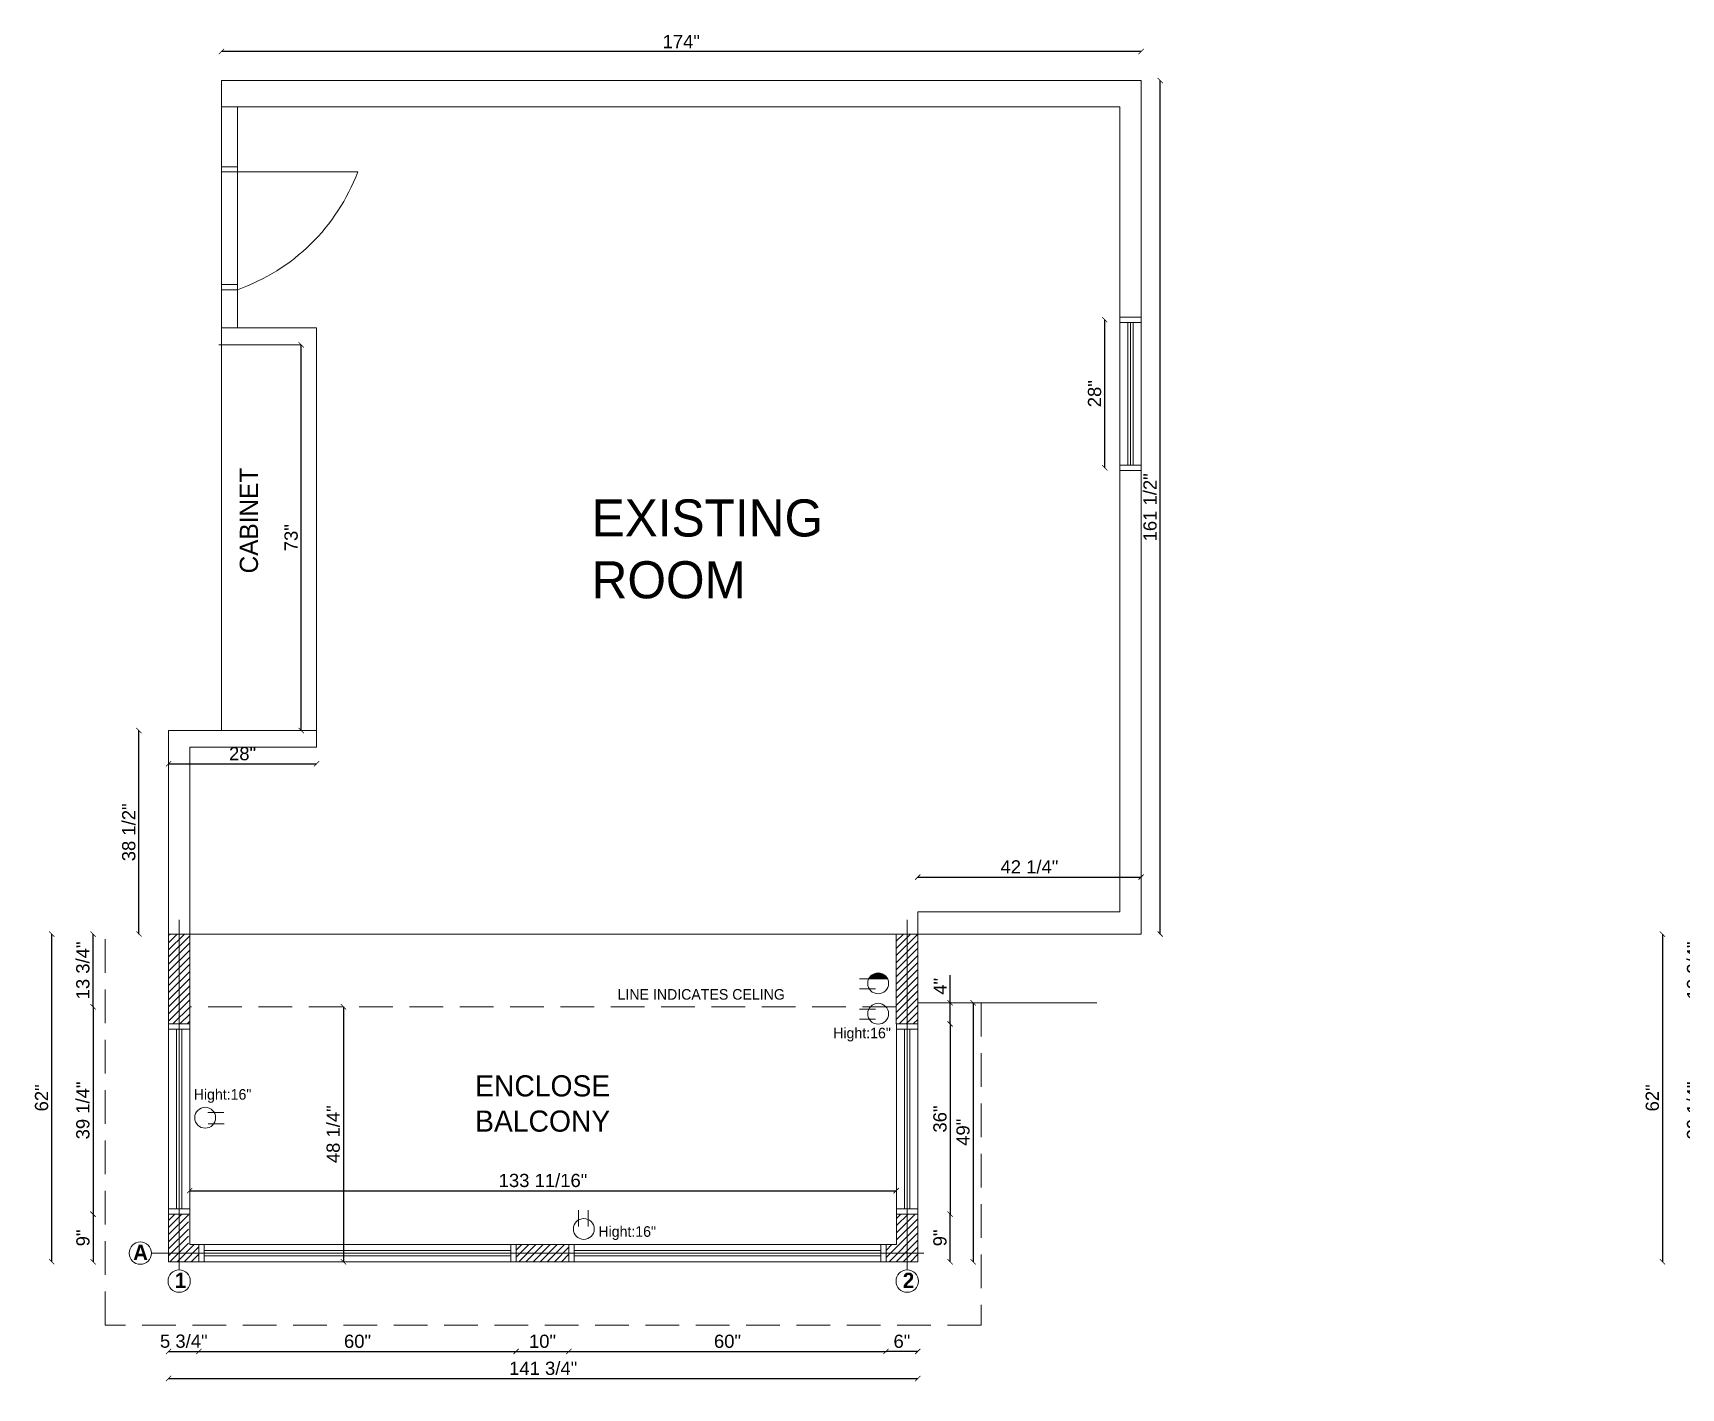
# Model space of a CAD drawing. Header units: millimetres. Extents: x 2124 to 4027, y 208 to 1400.
# Drawn here: x 2698.1 to 3009.9, y 740.5 to 996.9 of the extents above; entities that cross this region are included whole.
import ezdxf

# ---------------------------------------------------------------- set-up
doc = ezdxf.new("R2010")
doc.units = ezdxf.units.MM
doc.linetypes.add('HIDDEN', pattern=[9.525, 6.35, -3.175])
doc.layers.get('0').update_dxf_attribs({"lineweight": 0})
for name, color, linetype, lineweight in [('ANNO-DIM', 7, 'Continuous', 0), ('ANNO-TEXT', 7, 'Continuous', 0), ('ARC-DOOR AND WINDOWS', 8, 'Continuous', 5), ('ARC-HIDDEN LINES', 7, 'HIDDEN', 0), ('ARC-STRUCTURAL WALL', 5, 'Continuous', 20)]:
    doc.layers.add(name, color=color, linetype=linetype, lineweight=lineweight)
doc.layers.add('ARC-HATCH', color=7, linetype='Continuous', lineweight=0, true_color=0x858585)
doc.styles.get("Standard").update_dxf_attribs({"font": 'arial.ttf'})
doc.styles.add('TITTLE SPACES', font='', dxfattribs={"height": 4})
doc.styles.add('TITTLES', font='', dxfattribs={"height": 2.9})
doc.styles.get('TITTLE SPACES').set_extended_font_data('Century Gothic')
doc.styles.get('TITTLES').set_extended_font_data('Century Gothic', bold=True)
doc.dimstyles.new('LILI - INCHES', dxfattribs={"dimscale": 0, "dimtxt": 2.5, "dimasz": 1, "dimexe": 1.25, "dimexo": 0.625, "dimtad": 1, "dimdec": 4, "dimzin": 1, "dimlunit": 5, "dimtxsty": 'Standard', "dimblk": 'ARCHTICK', "dimcen": 2.5, "dimse1": 1, "dimse2": 1, "dimadec": 0, "dimazin": 0, "dimtfac": 1, "dimtdec": 4, "dimtmove": 0, "dimatfit": 3, "dimldrblk": 'ARCHTICK', "dimfxl": 1, "dimfrac": 2, "dimarcsym": 0})

# ---------------------------------------------------------------- blocks, each defined once
blk = doc.blocks.new('_ArchTick')
at = {"color": 0, "linetype": 'ByBlock', "const_width": 0.15}
blk.add_lwpolyline([(-0.5, -0.5), (0.5, 0.5)], dxfattribs=at)
blk = doc.blocks.new('*D18')
at = {"layer": 'ANNO-DIM', "color": 0, "lineweight": -2, "transparency": 16777216}
blk.add_line((3006.41, 826.42), (3006.41, 764.42), dxfattribs=at)
at = {"layer": 'Defpoints', "color": 0, "transparency": 16777216}
for p in [(3028.53, 826.42), (3006.41, 764.42), (3028.53, 764.42)]:
    blk.add_point(p, dxfattribs=at)
at = {"layer": 'ANNO-DIM', "color": 0, "lineweight": -2, "transparency": 16777216}
for p, rotation in [((3006.41, 826.42), 90), ((3006.41, 764.42), 270)]:
    blk.add_blockref('_ArchTick', p, dxfattribs=dict(at, rotation=rotation))
at = {"layer": 'ANNO-DIM', "color": 0, "transparency": 16777216, "insert": (3004.51, 795.42), "char_height": 2.5, "attachment_point": 5, "rotation": 90}
blk.add_mtext('62"', dxfattribs=at)
blk = doc.blocks.new('*D23')
at = {"layer": 'ANNO-DIM', "color": 0, "lineweight": -2, "transparency": 16777216}
blk.add_line((3014.24, 812.67), (3014.24, 773.42), dxfattribs=at)
at = {"layer": 'Defpoints', "color": 0, "transparency": 16777216}
for p in [(3032.53, 812.67), (3014.24, 773.42), (3028.53, 773.42)]:
    blk.add_point(p, dxfattribs=at)
at = {"layer": 'ANNO-DIM', "color": 0, "lineweight": -2, "transparency": 16777216}
for p, rotation in [((3014.24, 812.67), 90), ((3014.24, 773.42), 270)]:
    blk.add_blockref('_ArchTick', p, dxfattribs=dict(at, rotation=rotation))
at = {"layer": 'ANNO-DIM', "color": 0, "transparency": 16777216, "insert": (3012.32, 793.04), "char_height": 2.5, "attachment_point": 5, "rotation": 90}
blk.add_mtext('39 1/4"', dxfattribs=at)
blk = doc.blocks.new('ventana1')
at = {"layer": 'ARC-DOOR AND WINDOWS'}
for points in [[(3028.28, 804.42), (3032.28, 804.42), (3032.28, 803.42), (3028.28, 803.42)], [(3030.78, 769.42), (3030.78, 803.42), (3029.78, 803.42), (3029.78, 769.42)], [(3028.28, 768.42), (3032.28, 768.42), (3032.28, 769.42), (3028.28, 769.42)]]:
    blk.add_lwpolyline(points, close=True, dxfattribs=at)
for points in [[(3032.28, 769.42), (3032.28, 803.42), (3028.28, 803.42), (3028.28, 769.42), (3032.28, 769.42)], [(3030.28, 803.42), (3030.28, 769.42)]]:
    blk.add_lwpolyline(points, dxfattribs=at)
blk = doc.blocks.new('ventana2')
at = {"layer": 'ARC-DOOR AND WINDOWS'}
for points in [[(3034.28, 767.67), (3034.28, 764.42), (3035.28, 764.42), (3035.28, 767.67)], [(3094.28, 767.67), (3094.28, 764.42), (3093.28, 764.42), (3093.28, 767.67)], [(3035.28, 765.54), (3093.28, 765.54), (3093.28, 766.54), (3035.28, 766.54)]]:
    blk.add_lwpolyline(points, close=True, dxfattribs=at)
for points in [[(3035.28, 764.42), (3093.28, 764.42), (3093.28, 767.67), (3035.28, 767.67), (3035.28, 764.42)], [(3093.28, 766.04), (3035.28, 766.04)]]:
    blk.add_lwpolyline(points, dxfattribs=at)
blk = doc.blocks.new('*D131')
at = {"layer": 'ANNO-DIM', "color": 0, "lineweight": -2, "transparency": 16777216}
blk.add_line((2727.77, 777.86), (2861.44, 777.86), dxfattribs=at)
at = {"layer": 'Defpoints', "color": 0, "transparency": 16777216}
for p in [(2727.77, 777.86), (2861.44, 777.86), (2861.44, 777.86)]:
    blk.add_point(p, dxfattribs=at)
at = {"layer": 'ANNO-DIM', "color": 0, "lineweight": -2, "transparency": 16777216, "rotation": 180}
blk.add_blockref('_ArchTick', (2727.77, 777.86), dxfattribs=at)
at = {"layer": 'ANNO-DIM', "color": 0, "lineweight": -2, "transparency": 16777216}
blk.add_blockref('_ArchTick', (2861.44, 777.86), dxfattribs=at)
at = {"layer": 'ANNO-DIM', "color": 0, "transparency": 16777216, "insert": (2794.61, 779.78), "char_height": 2.5, "attachment_point": 5}
blk.add_mtext('133 11/16"', dxfattribs=at)
blk = doc.blocks.new('*D132')
at = {"layer": 'ANNO-DIM', "color": 0, "lineweight": -2, "transparency": 16777216}
blk.add_line((2701.65, 826.42), (2701.65, 764.42), dxfattribs=at)
at = {"layer": 'Defpoints', "color": 0, "transparency": 16777216}
for p in [(2723.77, 826.42), (2701.65, 764.42), (2723.77, 764.42)]:
    blk.add_point(p, dxfattribs=at)
at = {"layer": 'ANNO-DIM', "color": 0, "lineweight": -2, "transparency": 16777216}
for p, rotation in [((2701.65, 826.42), 90), ((2701.65, 764.42), 270)]:
    blk.add_blockref('_ArchTick', p, dxfattribs=dict(at, rotation=rotation))
at = {"layer": 'ANNO-DIM', "color": 0, "transparency": 16777216, "insert": (2699.75, 795.42), "char_height": 2.5, "attachment_point": 5, "rotation": 90}
blk.add_mtext('62"', dxfattribs=at)
blk = doc.blocks.new('*D133')
at = {"layer": 'ANNO-DIM', "color": 0, "lineweight": -2, "transparency": 16777216}
blk.add_line((2723.77, 742.32), (2865.52, 742.32), dxfattribs=at)
at = {"layer": 'Defpoints', "color": 0, "transparency": 16777216}
for p in [(2723.77, 764.42), (2865.52, 764.42), (2865.52, 742.32)]:
    blk.add_point(p, dxfattribs=at)
at = {"layer": 'ANNO-DIM', "color": 0, "lineweight": -2, "transparency": 16777216, "rotation": 180}
blk.add_blockref('_ArchTick', (2723.77, 742.32), dxfattribs=at)
at = {"layer": 'ANNO-DIM', "color": 0, "lineweight": -2, "transparency": 16777216}
blk.add_blockref('_ArchTick', (2865.52, 742.32), dxfattribs=at)
at = {"layer": 'ANNO-DIM', "color": 0, "transparency": 16777216, "insert": (2794.65, 744.24), "char_height": 2.5, "attachment_point": 5}
blk.add_mtext('141 3/4"', dxfattribs=at)
blk = doc.blocks.new('*D134')
at = {"layer": 'ANNO-DIM', "color": 0, "lineweight": -2, "transparency": 16777216}
blk.add_line((2729.52, 747.45), (2789.52, 747.45), dxfattribs=at)
at = {"layer": 'Defpoints', "color": 0, "transparency": 16777216}
for p in [(2729.52, 764.42), (2789.52, 764.42), (2789.52, 747.45)]:
    blk.add_point(p, dxfattribs=at)
at = {"layer": 'ANNO-DIM', "color": 0, "lineweight": -2, "transparency": 16777216, "rotation": 180}
blk.add_blockref('_ArchTick', (2729.52, 747.45), dxfattribs=at)
at = {"layer": 'ANNO-DIM', "color": 0, "lineweight": -2, "transparency": 16777216}
blk.add_blockref('_ArchTick', (2789.52, 747.45), dxfattribs=at)
at = {"layer": 'ANNO-DIM', "color": 0, "transparency": 16777216, "insert": (2759.52, 749.35), "char_height": 2.5, "attachment_point": 5}
blk.add_mtext('60"', dxfattribs=at)
blk = doc.blocks.new('*D135')
at = {"layer": 'ANNO-DIM', "color": 0, "lineweight": -2, "transparency": 16777216}
blk.add_line((2789.52, 747.45), (2799.52, 747.45), dxfattribs=at)
at = {"layer": 'Defpoints', "color": 0, "transparency": 16777216}
for p in [(2789.52, 764.42), (2799.52, 764.42), (2799.52, 747.45)]:
    blk.add_point(p, dxfattribs=at)
at = {"layer": 'ANNO-DIM', "color": 0, "lineweight": -2, "transparency": 16777216, "rotation": 180}
blk.add_blockref('_ArchTick', (2789.52, 747.45), dxfattribs=at)
at = {"layer": 'ANNO-DIM', "color": 0, "lineweight": -2, "transparency": 16777216}
blk.add_blockref('_ArchTick', (2799.52, 747.45), dxfattribs=at)
at = {"layer": 'ANNO-DIM', "color": 0, "transparency": 16777216, "insert": (2794.52, 749.35), "char_height": 2.5, "attachment_point": 5}
blk.add_mtext('10"', dxfattribs=at)
blk = doc.blocks.new('*D136')
at = {"layer": 'ANNO-DIM', "color": 0, "lineweight": -2, "transparency": 16777216}
blk.add_line((2799.52, 747.45), (2859.52, 747.45), dxfattribs=at)
at = {"layer": 'Defpoints', "color": 0, "transparency": 16777216}
for p in [(2799.52, 764.42), (2859.52, 764.42), (2859.52, 747.45)]:
    blk.add_point(p, dxfattribs=at)
at = {"layer": 'ANNO-DIM', "color": 0, "lineweight": -2, "transparency": 16777216, "rotation": 180}
blk.add_blockref('_ArchTick', (2799.52, 747.45), dxfattribs=at)
at = {"layer": 'ANNO-DIM', "color": 0, "lineweight": -2, "transparency": 16777216}
blk.add_blockref('_ArchTick', (2859.52, 747.45), dxfattribs=at)
at = {"layer": 'ANNO-DIM', "color": 0, "transparency": 16777216, "insert": (2829.52, 749.35), "char_height": 2.5, "attachment_point": 5}
blk.add_mtext('60"', dxfattribs=at)
blk = doc.blocks.new('*D137')
at = {"layer": 'ANNO-DIM', "color": 0, "lineweight": -2, "transparency": 16777216}
blk.add_line((2709.48, 812.67), (2709.48, 773.42), dxfattribs=at)
at = {"layer": 'Defpoints', "color": 0, "transparency": 16777216}
for p in [(2727.77, 812.67), (2709.48, 773.42), (2723.77, 773.42)]:
    blk.add_point(p, dxfattribs=at)
at = {"layer": 'ANNO-DIM', "color": 0, "lineweight": -2, "transparency": 16777216}
for p, rotation in [((2709.48, 812.67), 90), ((2709.48, 773.42), 270)]:
    blk.add_blockref('_ArchTick', p, dxfattribs=dict(at, rotation=rotation))
at = {"layer": 'ANNO-DIM', "color": 0, "transparency": 16777216, "insert": (2707.56, 793.04), "char_height": 2.5, "attachment_point": 5, "rotation": 90}
blk.add_mtext('39 1/4"', dxfattribs=at)
blk = doc.blocks.new('*D138')
at = {"layer": 'ANNO-DIM', "color": 0, "lineweight": -2, "transparency": 16777216}
blk.add_line((2756.85, 812.67), (2756.85, 764.42), dxfattribs=at)
at = {"layer": 'Defpoints', "color": 0, "transparency": 16777216}
for p in [(2727.77, 812.67), (2727.77, 764.42), (2756.85, 764.42)]:
    blk.add_point(p, dxfattribs=at)
at = {"layer": 'ANNO-DIM', "color": 0, "lineweight": -2, "transparency": 16777216}
for p, rotation in [((2756.85, 812.67), 90), ((2756.85, 764.42), 270)]:
    blk.add_blockref('_ArchTick', p, dxfattribs=dict(at, rotation=rotation))
at = {"layer": 'ANNO-DIM', "color": 0, "transparency": 16777216, "insert": (2754.93, 788.54), "char_height": 2.5, "attachment_point": 5, "rotation": 90}
blk.add_mtext('48 1/4"', dxfattribs=at)
blk = doc.blocks.new('*D139')
at = {"layer": 'ANNO-DIM', "color": 0, "lineweight": -2, "transparency": 16777216}
blk.add_line((2871.64, 809.42), (2871.64, 773.42), dxfattribs=at)
at = {"layer": 'Defpoints', "color": 0, "transparency": 16777216}
for p in [(2865.52, 809.42), (2865.52, 773.42), (2871.64, 773.42)]:
    blk.add_point(p, dxfattribs=at)
at = {"layer": 'ANNO-DIM', "color": 0, "lineweight": -2, "transparency": 16777216}
for p, rotation in [((2871.64, 809.42), 90), ((2871.64, 773.42), 270)]:
    blk.add_blockref('_ArchTick', p, dxfattribs=dict(at, rotation=rotation))
at = {"layer": 'ANNO-DIM', "color": 0, "transparency": 16777216, "insert": (2869.73, 791.42), "char_height": 2.5, "attachment_point": 5, "rotation": 90}
blk.add_mtext('36"', dxfattribs=at)
blk = doc.blocks.new('*D140')
at = {"layer": 'ANNO-DIM', "color": 0, "lineweight": -2, "transparency": 16777216}
blk.add_line((2876, 813.42), (2876, 764.42), dxfattribs=at)
at = {"layer": 'Defpoints', "color": 0, "transparency": 16777216}
for p in [(2865.52, 813.42), (2865.52, 764.42), (2876, 764.42)]:
    blk.add_point(p, dxfattribs=at)
at = {"layer": 'ANNO-DIM', "color": 0, "lineweight": -2, "transparency": 16777216}
for p, rotation in [((2876, 813.42), 90), ((2876, 764.42), 270)]:
    blk.add_blockref('_ArchTick', p, dxfattribs=dict(at, rotation=rotation))
at = {"layer": 'ANNO-DIM', "color": 0, "transparency": 16777216, "insert": (2874.1, 788.92), "char_height": 2.5, "attachment_point": 5, "rotation": 90}
blk.add_mtext('49"', dxfattribs=at)
blk = doc.blocks.new('*D141')
at = {"layer": 'ANNO-DIM', "color": 0, "lineweight": -2, "transparency": 16777216}
blk.add_line((2865.52, 747.45), (2859.52, 747.45), dxfattribs=at)
at = {"layer": 'Defpoints', "color": 0, "transparency": 16777216}
for p in [(2859.52, 764.42), (2865.52, 764.42), (2859.52, 747.45)]:
    blk.add_point(p, dxfattribs=at)
at = {"layer": 'ANNO-DIM', "color": 0, "lineweight": -2, "transparency": 16777216, "rotation": 180}
blk.add_blockref('_ArchTick', (2859.52, 747.45), dxfattribs=at)
at = {"layer": 'ANNO-DIM', "color": 0, "lineweight": -2, "transparency": 16777216}
blk.add_blockref('_ArchTick', (2865.52, 747.45), dxfattribs=at)
at = {"layer": 'ANNO-DIM', "color": 0, "transparency": 16777216, "insert": (2862.52, 749.35), "char_height": 2.5, "attachment_point": 5}
blk.add_mtext('6"', dxfattribs=at)
blk = doc.blocks.new('*D142')
at = {"layer": 'ANNO-DIM', "color": 0, "lineweight": -2, "transparency": 16777216}
blk.add_line((2723.77, 747.45), (2729.52, 747.45), dxfattribs=at)
at = {"layer": 'Defpoints', "color": 0, "transparency": 16777216}
for p in [(2723.77, 764.42), (2729.52, 764.42), (2729.52, 747.45)]:
    blk.add_point(p, dxfattribs=at)
at = {"layer": 'ANNO-DIM', "color": 0, "lineweight": -2, "transparency": 16777216, "rotation": 180}
blk.add_blockref('_ArchTick', (2723.77, 747.45), dxfattribs=at)
at = {"layer": 'ANNO-DIM', "color": 0, "lineweight": -2, "transparency": 16777216}
blk.add_blockref('_ArchTick', (2729.52, 747.45), dxfattribs=at)
at = {"layer": 'ANNO-DIM', "color": 0, "transparency": 16777216, "insert": (2726.65, 749.37), "char_height": 2.5, "attachment_point": 5}
blk.add_mtext('5 3/4"', dxfattribs=at)
blk = doc.blocks.new('*D143')
at = {"layer": 'ANNO-DIM', "color": 0, "lineweight": -2, "transparency": 16777216}
blk.add_line((2709.48, 773.42), (2709.48, 764.42), dxfattribs=at)
at = {"layer": 'Defpoints', "color": 0, "transparency": 16777216}
for p in [(2723.77, 773.42), (2709.48, 764.42), (2723.77, 764.42)]:
    blk.add_point(p, dxfattribs=at)
at = {"layer": 'ANNO-DIM', "color": 0, "lineweight": -2, "transparency": 16777216}
for p, rotation in [((2709.48, 773.42), 90), ((2709.48, 764.42), 270)]:
    blk.add_blockref('_ArchTick', p, dxfattribs=dict(at, rotation=rotation))
at = {"layer": 'ANNO-DIM', "color": 0, "transparency": 16777216, "insert": (2707.58, 768.92), "char_height": 2.5, "attachment_point": 5, "rotation": 90}
blk.add_mtext('9"', dxfattribs=at)
blk = doc.blocks.new('*D144')
at = {"layer": 'ANNO-DIM', "color": 0, "lineweight": -2, "transparency": 16777216}
blk.add_line((2871.64, 764.42), (2871.64, 773.42), dxfattribs=at)
at = {"layer": 'Defpoints', "color": 0, "transparency": 16777216}
for p in [(2865.52, 773.42), (2871.64, 773.42), (2865.52, 764.42)]:
    blk.add_point(p, dxfattribs=at)
at = {"layer": 'ANNO-DIM', "color": 0, "lineweight": -2, "transparency": 16777216}
for p, rotation in [((2871.64, 773.42), 90), ((2871.64, 764.42), 270)]:
    blk.add_blockref('_ArchTick', p, dxfattribs=dict(at, rotation=rotation))
at = {"layer": 'ANNO-DIM', "color": 0, "transparency": 16777216, "insert": (2869.73, 768.92), "char_height": 2.5, "attachment_point": 5, "rotation": 90}
blk.add_mtext('9"', dxfattribs=at)
blk = doc.blocks.new('*D145')
at = {"layer": 'Defpoints', "color": 0, "lineweight": -2, "transparency": 16777216}
for p, q in [((2871.64, 813.42), (2871.64, 818.64)), ((2871.64, 809.42), (2871.64, 813.42))]:
    blk.add_line(p, q, dxfattribs=at)
at = {"layer": 'Defpoints', "color": 0, "transparency": 16777216}
for p in [(2871.64, 813.42), (2871.64, 813.42), (2871.64, 809.42)]:
    blk.add_point(p, dxfattribs=at)
at = {"layer": 'Defpoints', "color": 0, "lineweight": -2, "transparency": 16777216}
for p, rotation in [((2871.64, 813.42), 90), ((2871.64, 809.42), 270)]:
    blk.add_blockref('_ArchTick', p, dxfattribs=dict(at, rotation=rotation))
at = {"layer": 'Defpoints', "color": 0, "transparency": 16777216, "insert": (2869.76, 816.53), "char_height": 2.5, "attachment_point": 5, "rotation": 90}
blk.add_mtext('4"', dxfattribs=at)
blk = doc.blocks.new('*D146')
at = {"color": 0, "lineweight": -2, "transparency": 16777216}
blk.add_line((2865.52, 837.2), (2907.77, 837.2), dxfattribs=at)
at = {"layer": 'Defpoints', "color": 0, "transparency": 16777216}
for p in [(2907.77, 837.2), (2907.77, 837.2), (2865.52, 826.42)]:
    blk.add_point(p, dxfattribs=at)
at = {"color": 0, "lineweight": -2, "transparency": 16777216, "rotation": 180}
blk.add_blockref('_ArchTick', (2865.52, 837.2), dxfattribs=at)
at = {"color": 0, "lineweight": -2, "transparency": 16777216}
blk.add_blockref('_ArchTick', (2907.77, 837.2), dxfattribs=at)
at = {"color": 0, "transparency": 16777216, "insert": (2886.65, 839.12), "char_height": 2.5, "attachment_point": 5}
blk.add_mtext('42 1/4"', dxfattribs=at)
blk = doc.blocks.new('*D147')
at = {"color": 0, "lineweight": -2, "transparency": 16777216}
blk.add_line((2911.4, 826.42), (2911.4, 987.92), dxfattribs=at)
at = {"layer": 'Defpoints', "color": 0, "transparency": 16777216}
for p in [(2907.77, 987.92), (2911.4, 987.92), (2907.77, 826.42)]:
    blk.add_point(p, dxfattribs=at)
at = {"color": 0, "lineweight": -2, "transparency": 16777216}
for p, rotation in [((2911.4, 987.92), 90), ((2911.4, 826.42), 270)]:
    blk.add_blockref('_ArchTick', p, dxfattribs=dict(at, rotation=rotation))
at = {"color": 0, "transparency": 16777216, "insert": (2909.48, 907.17), "char_height": 2.5, "attachment_point": 5, "rotation": 90}
blk.add_mtext('161 1/2"', dxfattribs=at)
blk = doc.blocks.new('*D148')
at = {"color": 0, "lineweight": -2, "transparency": 16777216}
blk.add_line((2907.77, 993.42), (2733.77, 993.42), dxfattribs=at)
at = {"layer": 'Defpoints', "color": 0, "transparency": 16777216}
for p in [(2733.77, 993.42), (2733.77, 987.92), (2907.77, 987.92)]:
    blk.add_point(p, dxfattribs=at)
at = {"color": 0, "lineweight": -2, "transparency": 16777216, "rotation": 180}
blk.add_blockref('_ArchTick', (2733.77, 993.42), dxfattribs=at)
at = {"color": 0, "lineweight": -2, "transparency": 16777216}
blk.add_blockref('_ArchTick', (2907.77, 993.42), dxfattribs=at)
at = {"color": 0, "transparency": 16777216, "insert": (2820.77, 995.3), "char_height": 2.5, "attachment_point": 5}
blk.add_mtext('174"', dxfattribs=at)
blk = doc.blocks.new('*D149')
at = {"color": 0, "lineweight": -2, "transparency": 16777216}
blk.add_line((2718.17, 826.42), (2718.17, 864.92), dxfattribs=at)
at = {"layer": 'Defpoints', "color": 0, "transparency": 16777216}
for p in [(2718.17, 864.92), (2723.77, 864.92), (2723.77, 826.42)]:
    blk.add_point(p, dxfattribs=at)
at = {"color": 0, "lineweight": -2, "transparency": 16777216}
for p, rotation in [((2718.17, 864.92), 90), ((2718.17, 826.42), 270)]:
    blk.add_blockref('_ArchTick', p, dxfattribs=dict(at, rotation=rotation))
at = {"color": 0, "transparency": 16777216, "insert": (2716.25, 845.67), "char_height": 2.5, "attachment_point": 5, "rotation": 90}
blk.add_mtext('38 1/2"', dxfattribs=at)
blk = doc.blocks.new('*D150')
at = {"color": 0, "lineweight": -2, "transparency": 16777216}
blk.add_line((2723.77, 858.65), (2751.77, 858.65), dxfattribs=at)
at = {"layer": 'Defpoints', "color": 0, "transparency": 16777216}
for p in [(2723.77, 864.92), (2751.77, 864.92), (2751.77, 858.65)]:
    blk.add_point(p, dxfattribs=at)
at = {"color": 0, "lineweight": -2, "transparency": 16777216, "rotation": 180}
blk.add_blockref('_ArchTick', (2723.77, 858.65), dxfattribs=at)
at = {"color": 0, "lineweight": -2, "transparency": 16777216}
blk.add_blockref('_ArchTick', (2751.77, 858.65), dxfattribs=at)
at = {"color": 0, "transparency": 16777216, "insert": (2737.77, 860.55), "char_height": 2.5, "attachment_point": 5}
blk.add_mtext('28"', dxfattribs=at)
blk = doc.blocks.new('*D151')
at = {"color": 0, "lineweight": -2, "transparency": 16777216}
blk.add_line((2748.87, 864.92), (2748.87, 937.92), dxfattribs=at)
at = {"layer": 'Defpoints', "color": 0, "transparency": 16777216}
for p in [(2748.87, 937.92), (2751.77, 937.92), (2751.77, 864.92)]:
    blk.add_point(p, dxfattribs=at)
at = {"color": 0, "lineweight": -2, "transparency": 16777216}
for p, rotation in [((2748.87, 937.92), 90), ((2748.87, 864.92), 270)]:
    blk.add_blockref('_ArchTick', p, dxfattribs=dict(at, rotation=rotation))
at = {"color": 0, "transparency": 16777216, "insert": (2746.97, 901.42), "char_height": 2.5, "attachment_point": 5, "rotation": 90}
blk.add_mtext('73"', dxfattribs=at)
blk = doc.blocks.new('*D153')
at = {"color": 0, "lineweight": -2, "transparency": 16777216}
blk.add_line((2900.89, 914.66), (2900.89, 942.68), dxfattribs=at)
at = {"layer": 'Defpoints', "color": 0, "transparency": 16777216}
for p in [(2900.89, 942.68), (2907.77, 942.68), (2907.77, 914.66)]:
    blk.add_point(p, dxfattribs=at)
at = {"color": 0, "lineweight": -2, "transparency": 16777216}
for p, rotation in [((2900.89, 942.68), 90), ((2900.89, 914.66), 270)]:
    blk.add_blockref('_ArchTick', p, dxfattribs=dict(at, rotation=rotation))
at = {"color": 0, "transparency": 16777216, "insert": (2898.98, 928.67), "char_height": 2.5, "attachment_point": 5, "rotation": 90}
blk.add_mtext('28"', dxfattribs=at)
blk = doc.blocks.new('*D167')
at = {"color": 0, "lineweight": -2, "transparency": 16777216}
blk.add_line((2709.48, 812.67), (2709.48, 826.42), dxfattribs=at)
at = {"layer": 'Defpoints', "color": 0, "transparency": 16777216}
for p in [(2709.48, 826.42), (2727.77, 826.42), (2727.77, 812.67)]:
    blk.add_point(p, dxfattribs=at)
at = {"color": 0, "lineweight": -2, "transparency": 16777216}
for p, rotation in [((2709.48, 826.42), 90), ((2709.48, 812.67), 270)]:
    blk.add_blockref('_ArchTick', p, dxfattribs=dict(at, rotation=rotation))
at = {"color": 0, "transparency": 16777216, "insert": (2707.56, 819.54), "char_height": 2.5, "attachment_point": 5, "rotation": 90}
blk.add_mtext('13 3/4"', dxfattribs=at)
blk = doc.blocks.new('*D185')
at = {"color": 0, "lineweight": -2, "transparency": 16777216}
blk.add_line((3014.24, 812.67), (3014.24, 826.42), dxfattribs=at)
at = {"layer": 'Defpoints', "color": 0, "transparency": 16777216}
for p in [(3014.24, 826.42), (3032.53, 826.42), (3032.53, 812.67)]:
    blk.add_point(p, dxfattribs=at)
at = {"color": 0, "lineweight": -2, "transparency": 16777216}
for p, rotation in [((3014.24, 826.42), 90), ((3014.24, 812.67), 270)]:
    blk.add_blockref('_ArchTick', p, dxfattribs=dict(at, rotation=rotation))
at = {"color": 0, "transparency": 16777216, "insert": (3012.32, 819.54), "char_height": 2.5, "attachment_point": 5, "rotation": 90}
blk.add_mtext('13 3/4"', dxfattribs=at)

msp = doc.modelspace()

# ---------------------------------------------------------------- hatches: boundary and pattern name
h = msp.add_hatch(color=256)
h.dxf.hatch_style = 1
h.paths.add_polyline_path([(2856.23819, 817.93616), (2859.80897, 817.93616, 0.633118406)])
at = {"layer": 'ARC-HATCH'}
h = msp.add_hatch(dxfattribs=at)
h.set_pattern_fill('ANSI31', color=256, scale=0.3)
h.set_pattern_definition([(45, (-304.759, 0), (-0.6735192, 0.6735192), [])])
h.paths.add_polyline_path([(2727.77297, 826.41678), (2723.77297, 826.41678), (2723.77297, 809.41678), (2727.77297, 809.41678)])
h.paths.add_polyline_path([(2729.52297, 767.66678), (2727.52297, 767.66678), (2727.52297, 773.41678), (2723.77297, 773.41678), (2723.77297, 764.41678), (2729.52297, 764.41678)])
h.paths.add_polyline_path([(2799.52297, 767.66678), (2789.52297, 767.66678), (2789.52297, 764.41678), (2799.52297, 764.41678)])
h.paths.add_polyline_path([(2865.52297, 773.41678), (2861.52297, 773.41678), (2861.52297, 767.66678), (2859.52297, 767.66678), (2859.52297, 764.41678), (2865.52297, 764.41678)])
h.paths.add_polyline_path([(2865.52297, 826.41678), (2861.44085, 826.41678), (2861.44085, 809.41678), (2865.52297, 809.41678)])

# ---------------------------------------------------------------- linework, layer by layer
for p, q in [((2907.77297, 987.91678), (2733.77297, 987.91678)), ((2733.77297, 987.91678), (2733.77297, 937.91678)), ((2736.78886, 941.15569), (2736.78886, 982.98354)), ((2736.78886, 971.61538), (2733.77297, 971.61538)), ((2736.78886, 970.64837), (2733.77297, 970.64837)), ((2736.78886, 970.64837), (2759.55574, 970.64837)), ((2736.78886, 949.31396), (2733.77297, 949.31396)), ((2736.78886, 948.34695), (2733.77297, 948.34695)), ((2905.27297, 942.16678), (2905.27297, 915.16678)), ((2905.77297, 942.16678), (2905.77297, 915.16678)), ((2906.27297, 915.16678), (2906.27297, 942.16678)), ((2751.77297, 941.15569), (2733.77297, 941.15569)), ((2751.77297, 937.91678), (2751.77297, 941.15569)), ((2748.87029, 937.91678), (2733.27297, 937.91678)), ((2733.77297, 937.91678), (2733.77297, 864.91678)), ((2751.77297, 864.91678), (2751.77297, 937.91678)), ((2903.77297, 915.16678), (2907.77297, 915.16678)), ((2903.77297, 914.16678), (2907.77297, 914.16678)), ((2905.27297, 915.16678), (2906.27297, 915.16678)), ((2723.77297, 826.41678), (2723.77297, 864.91678)), ((2723.77297, 864.91678), (2751.77297, 864.91678)), ((2725.77297, 829.11443), (2725.77297, 762.85515)), ((2863.52297, 829.11443), (2863.52297, 762.85515)), ((2859.80897, 817.93616), (2854.48286, 817.93616)), ((2857.53322, 816.07374), (2854.48286, 816.07374)), ((2857.53322, 812.18756), (2854.48286, 812.18756)), ((2857.53322, 810.32513), (2854.48286, 810.32513)), ((2731.18521, 792.68438), (2734.23558, 792.68438)), ((2731.2625, 790.50454), (2734.31287, 790.50454)), ((2801.31522, 771.10923), (2801.31522, 774.15959)), ((2803.17764, 771.10923), (2803.17764, 774.15959)), ((2720.53193, 766.04178), (2866.66177, 766.04178))]:
    msp.add_line(p, q)
for points in [[(2865.52297, 826.41678), (2907.77297, 826.41678), (2907.77297, 987.91678), (2733.77297, 987.91678)], [(2748.87029, 937.91678), (2733.77297, 937.91678), (2733.77297, 987.91678)], [(2903.77297, 982.98354), (2733.77297, 982.98354)], [(2903.77297, 830.62671), (2903.77297, 982.98354)], [(2903.77297, 943.16678), (2907.77297, 943.16678)], [(2903.77297, 942.16678), (2907.77297, 942.16678)], [(2751.77297, 864.91678), (2751.77297, 861.78246), (2727.77297, 861.78246)], [(2727.77297, 826.41678), (2727.77297, 861.78246)], [(2865.52297, 826.41678), (2865.52297, 830.62671), (2903.77297, 830.62671)], [(2899.3779, 813.41678), (2865.52297, 813.41678)]]:
    msp.add_lwpolyline(points)
for centre, radius in [((2858.02358, 817.09134), 1.97518), ((2858.02358, 811.34274), 1.97518), ((2730.69485, 791.66678), 1.97518), ((2802.33283, 770.61887), 1.97518), ((2718.42235, 766.04178), 2.10958), ((2725.77297, 760.74558), 2.10958), ((2863.52297, 760.74558), 2.10958)]:
    msp.add_circle(centre, radius)
msp.add_arc((2724.25778, 983.9113), 37.70744, 289.4098776, 339.40668)
at = {"layer": 'ARC-HIDDEN LINES', "color": 251, "true_color": 0x636466}
for points in [[(2877.52297, 813.41678), (2877.52297, 752.41678), (2711.77297, 752.41678), (2711.77297, 826.41678)], [(2861.44085, 812.66678), (2727.77297, 812.66678)]]:
    msp.add_lwpolyline(points, dxfattribs=at)
at = {"layer": 'ARC-STRUCTURAL WALL'}
msp.add_line((2723.77297, 764.41678), (2729.52297, 764.41678), dxfattribs=at)
for points in [[(2861.44085, 809.41678), (2865.52297, 809.41678), (2865.52297, 826.41678), (2723.77297, 826.41678), (2723.77297, 809.41678), (2727.77297, 809.41678), (2727.77297, 826.41678), (2861.44085, 826.41678), (2861.44085, 809.41678)], [(2729.52297, 767.66678), (2729.52297, 764.41678), (2723.77297, 764.41678), (2723.77297, 773.41678), (2727.77297, 773.41678), (2727.77297, 767.66678), (2729.52297, 767.66678)], [(2789.52297, 767.66678), (2799.52297, 767.66678), (2799.52297, 764.41678), (2789.52297, 764.41678), (2789.52297, 767.66678)]]:
    msp.add_lwpolyline(points, dxfattribs=at)
msp.add_lwpolyline([(2859.52297, 767.66678), (2861.52297, 767.66678), (2861.52297, 773.41678), (2865.52297, 773.41678), (2865.52297, 764.41678), (2859.52297, 764.41678)], close=True, dxfattribs=at)

# ---------------------------------------------------------------- block references
at = {"layer": 'ARC-DOOR AND WINDOWS'}
for name, p in [('ventana1', (-304.50896, 5)), ('ventana2', (-304.75896, 0)), ('ventana2', (-234.75896, 0))]:
    msp.add_blockref(name, p, dxfattribs=at)
at = {"layer": 'ARC-DOOR AND WINDOWS', "xscale": -1}
msp.add_blockref('ventana1', (5893.80491, 5), dxfattribs=at)

# ---------------------------------------------------------------- texts
at = {"char_height": 2.9, "attachment_point": 1, "style": 'TITTLES'}
for s, insert in [('A', (2717.07093, 767.62794)), ('1', (2724.94402, 762.33174)), ('2', (2862.69402, 762.33174))]:
    msp.add_mtext_dynamic_manual_height_columns(s, width=1.3582983, gutter_width=14.5, heights=[0], dxfattribs=dict(at, insert=insert))
at = {"layer": 'ANNO-TEXT', "insert": (2737.23657, 894.6703), "char_height": 3.4494, "width": 40.0703006, "attachment_point": 1, "rotation": 90, "style": 'TITTLE SPACES'}
msp.add_mtext('CABINET', dxfattribs=at)
at = {"layer": 'ANNO-TEXT', "attachment_point": 1, "style": 'TITTLE SPACES'}
for s, insert, char_height, width in [('EXISTING \\PROOM', (2803.80694, 908.67121), 7.018684, 81.5332444), ('LINE INDICATES CELING', (2808.72137, 816.00727), 2, 44.7136172), ('Hight:16"', (2849.52289, 808.69603), 2, 44.7136172), ('Hight:16"', (2728.52789, 797.08139), 2, 44.7136172), ('Hight:16"', (2805.08778, 771.13013), 2, 44.7136172)]:
    msp.add_mtext(s, dxfattribs=dict(at, insert=insert, char_height=char_height, width=width))
at = {"layer": 'ANNO-TEXT', "insert": (2781.77087, 799.69778), "char_height": 4, "attachment_point": 1, "style": 'TITTLE SPACES'}
msp.add_mtext_dynamic_manual_height_columns('ENCLOSE BALCONY', width=37.657116, gutter_width=150, heights=[0], dxfattribs=at)

# ---------------------------------------------------------------- dimensions: what is measured, and where the dimension line sits
for base, p1, p2, picture, middle in [((2733.77297, 993.41681), (2907.77297, 987.91678), (2733.77297, 987.91678), '*D148', (2820.77297, 995.29693)), ((2751.77297, 858.65192), (2723.77297, 864.91678), (2751.77297, 864.91678), '*D150', (2737.77297, 860.55335)), ((2907.77297, 837.20355), (2865.52297, 826.41678), (2907.77297, 837.20355), '*D146', (2886.64797, 839.12119))]:
    dim = msp.add_linear_dim(base=base, p1=p1, p2=p2, dimstyle='LILI - INCHES', override={"dimpost": '"'})
    dim.commit()
    dim.dimension.update_dxf_attribs({"geometry": picture, "text_midpoint": middle})
for base, p1, p2, picture, middle in [((2911.39621, 987.91678), (2907.77297, 826.41678), (2907.77297, 987.91678), '*D147', (2909.47858, 907.16678)), ((2900.88597, 942.67947), (2907.77297, 914.6595), (2907.77297, 942.67947), '*D153', (2898.98454, 928.66949)), ((2748.87029, 937.91678), (2751.77297, 864.91678), (2751.77297, 937.91678), '*D151', (2746.968, 901.41678)), ((2718.16957, 864.91678), (2723.77297, 826.41678), (2723.77297, 864.91678), '*D149', (2716.25109, 845.66678)), ((2709.4769, 826.41678), (2727.77297, 812.66678), (2727.77297, 826.41678), '*D167', (2707.55841, 819.54178)), ((3014.23586, 826.41678), (3032.53193, 812.66678), (3032.53193, 826.41678), '*D185', (3012.31737, 819.54178))]:
    dim = msp.add_linear_dim(base=base, p1=p1, p2=p2, angle=90, dimstyle='LILI - INCHES', override={"dimpost": '"'})
    dim.commit()
    dim.dimension.update_dxf_attribs({"geometry": picture, "text_midpoint": middle})
at = {"layer": 'ANNO-DIM'}
for base, p1, p2, picture, middle in [((2701.6539, 764.41678), (2723.77297, 826.41678), (2723.77297, 764.41678), '*D132', (2699.75247, 795.41678)), ((3006.41286, 764.41678), (3028.53193, 826.41678), (3028.53193, 764.41678), '*D18', (3004.51143, 795.41678)), ((2875.99962, 764.41678), (2865.52297, 813.41678), (2865.52297, 764.41678), '*D140', (2874.09818, 788.91678)), ((2709.4769, 773.41678), (2727.77297, 812.66678), (2723.77297, 773.41678), '*D137', (2707.55841, 793.04178)), ((2756.8464, 764.41678), (2727.77297, 812.66678), (2727.77297, 764.41678), '*D138', (2754.92876, 788.54178)), ((3014.23586, 773.41678), (3032.53193, 812.66678), (3028.53193, 773.41678), '*D23', (3012.31737, 793.04178)), ((2871.63556, 773.41678), (2865.52297, 809.41678), (2865.52297, 773.41678), '*D139', (2869.73328, 791.41678))]:
    dim = msp.add_linear_dim(base=base, p1=p1, p2=p2, angle=90, dimstyle='LILI - INCHES', override={"dimpost": '"'}, dxfattribs=at)
    dim.commit()
    dim.dimension.update_dxf_attribs({"geometry": picture, "text_midpoint": middle})
for p1, p2, distance, picture, middle in [((2727.77297, 777.85817), (2861.44085, 777.85817), 0, '*D131', (2794.60691, 779.77665)), ((2723.77297, 773.41678), (2723.77297, 764.41678), -14.29607, '*D143', (2707.57547, 768.91678))]:
    dim = msp.add_aligned_dim(p1=p1, p2=p2, distance=distance, dimstyle='LILI - INCHES', override={"dimpost": '"'}, dxfattribs=at)
    dim.commit()
    dim.dimension.update_dxf_attribs({"geometry": picture, "text_midpoint": middle})
dim = msp.add_linear_dim(base=(2871.63556, 773.41678), p1=(2865.52297, 764.41678), p2=(2865.52297, 773.41678), angle=90, dimstyle='LILI - INCHES', override={"dimpost": '"'}, dxfattribs=at)
dim.commit()
dim.dimension.update_dxf_attribs({"geometry": '*D144', "text_midpoint": (2871.63556, 768.91678), "dimtype": 161})
for base, p1, p2, picture, middle in [((2729.52297, 747.44788), (2723.77297, 764.41678), (2729.52297, 764.41678), '*D142', (2726.64797, 747.44788)), ((2799.52297, 747.44788), (2789.52297, 764.41678), (2799.52297, 764.41678), '*D135', (2794.52297, 747.44788)), ((2859.52297, 747.44788), (2865.52297, 764.41678), (2859.52297, 764.41678), '*D141', (2862.52297, 747.44788))]:
    dim = msp.add_linear_dim(base=base, p1=p1, p2=p2, dimstyle='LILI - INCHES', override={"dimpost": '"'}, dxfattribs=at)
    dim.commit()
    dim.dimension.update_dxf_attribs({"geometry": picture, "text_midpoint": middle, "dimtype": 160})
for base, p1, p2, picture, middle in [((2865.52297, 742.32472), (2723.77297, 764.41678), (2865.52297, 764.41678), '*D133', (2794.64797, 744.24321)), ((2789.52297, 747.44788), (2729.52297, 764.41678), (2789.52297, 764.41678), '*D134', (2759.52297, 749.34931)), ((2859.52297, 747.44788), (2799.52297, 764.41678), (2859.52297, 764.41678), '*D136', (2829.52297, 749.34931))]:
    dim = msp.add_linear_dim(base=base, p1=p1, p2=p2, dimstyle='LILI - INCHES', override={"dimpost": '"'}, dxfattribs=at)
    dim.commit()
    dim.dimension.update_dxf_attribs({"geometry": picture, "text_midpoint": middle})
at = {"layer": 'Defpoints'}
dim = msp.add_aligned_dim(p1=(2871.63556, 809.41678), p2=(2871.63556, 813.41678), distance=0, dimstyle='LILI - INCHES', override={"dimpost": '"'}, dxfattribs=at)
dim.commit()
dim.dimension.update_dxf_attribs({"geometry": '*D145', "text_midpoint": (2869.76056, 816.52881)})

doc.saveas('drawing.dxf')
